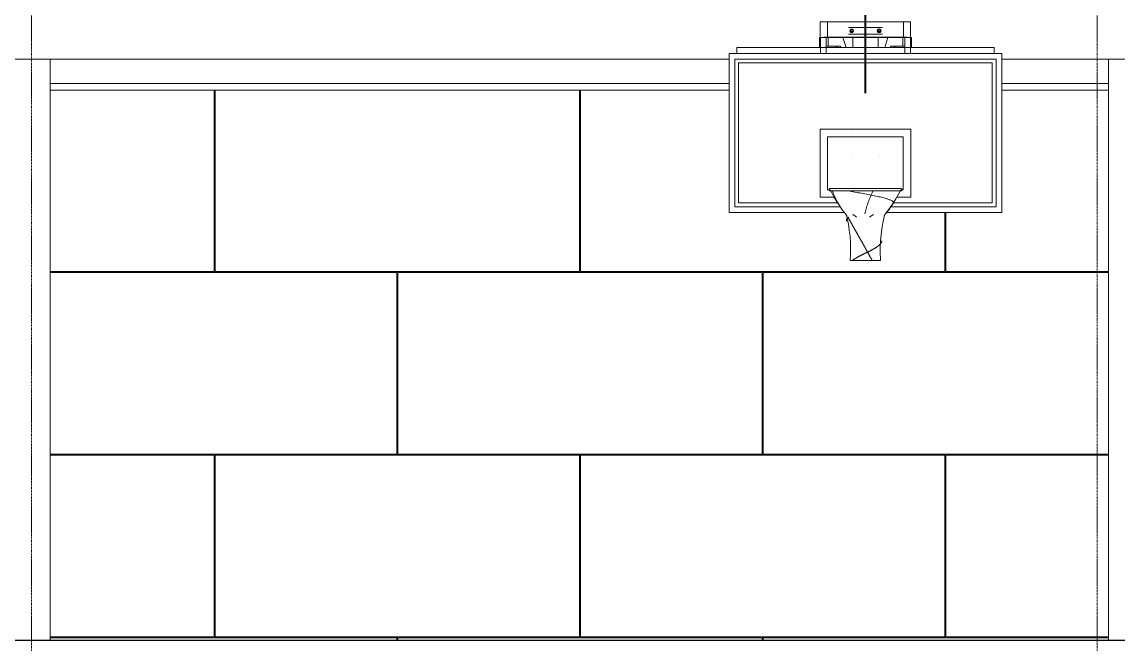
# Model space of a CAD drawing. Header units: inches. Extents: x 21408 to 98131, y -290 to 853.
# Drawn here: x 25399.4 to 25688.9, y 0 to 164.3 of the extents above; entities that cross this region are included whole.
import ezdxf

# ---------------------------------------------------------------- set-up
doc = ezdxf.new("R2010")
doc.units = ezdxf.units.IN
doc.header["$MEASUREMENT"] = 0
doc.linetypes.add('Grid Line 1_2_', pattern=[0.875, 0.5, -0.125, 0.125, -0.125])
for name, color, linetype, lineweight in [('A-FLOR', 192, 'Continuous', 9), ('A-WALL', 113, 'Continuous', 9), ('A-WALL-PATT', 111, 'Continuous', 25), ('M-HVAC-DUCT', 70, 'Continuous', 9), ('Q-SPCQ', 91, 'Continuous', 9), ('S-BEAM', 12, 'Continuous', 9), ('S-GRID', 1, 'Continuous', 9)]:
    doc.layers.add(name, color=color, linetype=linetype, lineweight=lineweight)
pattern_1 = [(45, (22097.104, 100.19), (-19.00703, 19.00703), []), (45, (22097.104, 128.99), (-19.00703, 19.00703), [])]

# ---------------------------------------------------------------- blocks, each defined once
blk = doc.blocks.new('FP_7-Building Section - East_West looking North')
at = {"layer": 'Q-SPCQ', "flags": 128}
for points in [[(25618.17, 101.31), (25618.25, 102.92), (25618.26, 104.52), (25618.21, 106.13), (25618.09, 107.73), (25617.91, 109.33), (25617.67, 110.91), (25617.36, 112.49), (25617.28, 112.85)], [(25627.07, 112.85), (25626.74, 111.28), (25626.49, 109.69), (25626.29, 108.1), (25626.16, 106.5), (25626.09, 104.89), (25626.09, 103.29), (25626.15, 101.68), (25626.17, 101.31)]]:
    blk.add_lwpolyline(points, dxfattribs=at)
blk = doc.blocks.new('FP_8-Building Section - East_West looking North')
at = {"layer": 'Q-SPCQ'}
for p, q in [((25617.18, 111.97), (25617.17, 111.94)), ((25617.17, 111.94), (25617.17, 111.91)), ((25617.17, 111.91), (25617.17, 111.87)), ((25617.17, 111.87), (25617.17, 111.84)), ((25617.17, 111.84), (25617.17, 111.81)), ((25617.17, 111.81), (25617.17, 111.77)), ((25617.17, 111.77), (25617.17, 111.74)), ((25617.17, 111.74), (25617.18, 111.7)), ((25617.19, 112.04), (25617.18, 112.01)), ((25617.18, 112.01), (25617.18, 111.97)), ((25617.2, 112.07), (25617.19, 112.04)), ((25617.21, 112.11), (25617.2, 112.07)), ((25617.22, 112.14), (25617.21, 112.11)), ((25617.24, 112.17), (25617.22, 112.14)), ((25617.25, 112.21), (25617.24, 112.17)), ((25617.26, 112.24), (25617.25, 112.21)), ((25617.28, 112.27), (25617.26, 112.24)), ((25617.3, 112.31), (25617.28, 112.27)), ((25617.32, 112.34), (25617.3, 112.31)), ((25617.34, 112.37), (25617.32, 112.34)), ((25617.36, 112.41), (25617.34, 112.37)), ((25617.39, 112.44), (25617.36, 112.41)), ((25617.41, 112.47), (25617.39, 112.44)), ((25617.44, 112.51), (25617.41, 112.47)), ((25617.47, 112.54), (25617.44, 112.51)), ((25617.49, 112.57), (25617.47, 112.54)), ((25617.52, 112.61), (25617.49, 112.57)), ((25617.56, 112.64), (25617.52, 112.61)), ((25617.55, 112.77), (25617.59, 112.71)), ((25617.59, 112.67), (25617.56, 112.64)), ((25617.62, 112.71), (25617.59, 112.67)), ((25617.59, 112.71), (25617.62, 112.64)), ((25617.66, 112.74), (25617.62, 112.71)), ((25617.62, 112.64), (25617.66, 112.57)), ((25617.7, 112.77), (25617.66, 112.74)), ((25617.66, 112.57), (25617.69, 112.51)), ((25617.69, 112.51), (25617.73, 112.44)), ((25617.73, 112.44), (25617.76, 112.38)), ((25617.76, 112.38), (25617.8, 112.31)), ((25617.8, 112.31), (25617.83, 112.24)), ((25617.83, 112.24), (25617.87, 112.18)), ((25617.87, 112.18), (25617.91, 112.11)), ((25617.91, 112.11), (25617.94, 112.04)), ((25617.94, 112.04), (25617.98, 111.98)), ((25617.98, 111.98), (25618.01, 111.91)), ((25618.01, 111.91), (25618.05, 111.84)), ((25618.05, 111.84), (25618.09, 111.77)), ((25618.09, 111.77), (25618.12, 111.71)), ((25618.12, 111.71), (25618.16, 111.64)), ((25618.16, 111.64), (25618.2, 111.57)), ((25618.2, 111.57), (25618.23, 111.51)), ((25618.23, 111.51), (25618.27, 111.44)), ((25618.27, 111.44), (25618.31, 111.37)), ((25618.31, 111.37), (25618.35, 111.31)), ((25618.35, 111.31), (25618.38, 111.24)), ((25618.38, 111.24), (25618.42, 111.17)), ((25618.42, 111.17), (25618.46, 111.11)), ((25618.46, 111.11), (25618.5, 111.04)), ((25618.5, 111.04), (25618.53, 110.97)), ((25618.53, 110.97), (25618.57, 110.9)), ((25618.57, 110.9), (25618.61, 110.84)), ((25618.61, 110.84), (25618.65, 110.77)), ((25618.65, 110.77), (25618.68, 110.7)), ((25618.68, 110.7), (25618.72, 110.64)), ((25618.72, 110.64), (25618.76, 110.57)), ((25618.76, 110.57), (25618.8, 110.5)), ((25618.8, 110.5), (25618.84, 110.43)), ((25618.84, 110.43), (25618.87, 110.37)), ((25618.87, 110.37), (25618.91, 110.3)), ((25618.91, 110.3), (25618.95, 110.23)), ((25618.95, 110.23), (25618.99, 110.17)), ((25618.99, 110.17), (25619.03, 110.1)), ((25619.03, 110.1), (25619.06, 110.03)), ((25619.06, 110.03), (25619.1, 109.96)), ((25619.1, 109.96), (25619.14, 109.9)), ((25619.14, 109.9), (25619.18, 109.83)), ((25619.18, 109.83), (25619.22, 109.76)), ((25619.22, 109.76), (25619.26, 109.69)), ((25619.26, 109.69), (25619.29, 109.63)), ((25619.29, 109.63), (25619.33, 109.56)), ((25619.33, 109.56), (25619.37, 109.49)), ((25619.37, 109.49), (25619.41, 109.42)), ((25619.41, 109.42), (25619.45, 109.36)), ((25619.45, 109.36), (25619.49, 109.29)), ((25619.49, 109.29), (25619.52, 109.22)), ((25619.52, 109.22), (25619.56, 109.15)), ((25619.56, 109.15), (25619.6, 109.09)), ((25619.6, 109.09), (25619.64, 109.02)), ((25619.64, 109.02), (25619.68, 108.95)), ((25619.68, 108.95), (25619.72, 108.88)), ((25619.72, 108.88), (25619.76, 108.82)), ((25619.76, 108.82), (25619.79, 108.75)), ((25619.79, 108.75), (25619.83, 108.68)), ((25619.83, 108.68), (25619.87, 108.61)), ((25619.87, 108.61), (25619.91, 108.54)), ((25619.91, 108.54), (25619.95, 108.48)), ((25619.95, 108.48), (25619.99, 108.41)), ((25619.99, 108.41), (25620.03, 108.34)), ((25620.03, 108.34), (25620.06, 108.27)), ((25620.06, 108.27), (25620.1, 108.21)), ((25620.1, 108.21), (25620.14, 108.14)), ((25620.14, 108.14), (25620.18, 108.07)), ((25620.18, 108.07), (25620.22, 108)), ((25620.22, 108), (25620.26, 107.94)), ((25620.26, 107.94), (25620.3, 107.87)), ((25620.3, 107.87), (25620.33, 107.8)), ((25620.33, 107.8), (25620.37, 107.73)), ((25620.37, 107.73), (25620.41, 107.66)), ((25620.41, 107.66), (25620.45, 107.6)), ((25620.45, 107.6), (25620.49, 107.53)), ((25620.49, 107.53), (25620.53, 107.46)), ((25620.53, 107.46), (25620.57, 107.39)), ((25620.57, 107.39), (25620.6, 107.32)), ((25620.6, 107.32), (25620.64, 107.26)), ((25620.64, 107.26), (25620.68, 107.19)), ((25620.68, 107.19), (25620.72, 107.12)), ((25620.72, 107.12), (25620.76, 107.05)), ((25620.76, 107.05), (25620.8, 106.98)), ((25620.8, 106.98), (25620.84, 106.92)), ((25620.84, 106.92), (25620.87, 106.85)), ((25620.87, 106.85), (25620.91, 106.78)), ((25620.91, 106.78), (25620.95, 106.71)), ((25620.95, 106.71), (25620.99, 106.65)), ((25620.99, 106.65), (25621.03, 106.58)), ((25621.03, 106.58), (25621.07, 106.51)), ((25621.07, 106.51), (25621.1, 106.44)), ((25621.1, 106.44), (25621.14, 106.37)), ((25621.14, 106.37), (25621.18, 106.31)), ((25621.18, 106.31), (25621.22, 106.24)), ((25621.22, 106.24), (25621.26, 106.17)), ((25621.26, 106.17), (25621.3, 106.1)), ((25621.3, 106.1), (25621.33, 106.03)), ((25621.33, 106.03), (25621.37, 105.97)), ((25621.37, 105.97), (25621.41, 105.9)), ((25621.41, 105.9), (25621.45, 105.83)), ((25621.45, 105.83), (25621.49, 105.76)), ((25621.49, 105.76), (25621.52, 105.69)), ((25621.52, 105.69), (25621.56, 105.62)), ((25621.56, 105.62), (25621.6, 105.56)), ((25621.6, 105.56), (25621.64, 105.49)), ((25621.64, 105.49), (25621.68, 105.42)), ((25621.68, 105.42), (25621.71, 105.35)), ((25621.71, 105.35), (25621.75, 105.28)), ((25621.75, 105.28), (25621.79, 105.22)), ((25621.79, 105.22), (25621.83, 105.15)), ((25621.83, 105.15), (25621.87, 105.08)), ((25621.87, 105.08), (25621.9, 105.01)), ((25621.9, 105.01), (25621.94, 104.94)), ((25621.94, 104.94), (25621.98, 104.88)), ((25621.98, 104.88), (25622.02, 104.81)), ((25622.02, 104.81), (25622.06, 104.74)), ((25622.06, 104.74), (25622.09, 104.67)), ((25622.09, 104.67), (25622.13, 104.6)), ((25622.13, 104.6), (25622.17, 104.54)), ((25622.17, 104.54), (25622.21, 104.47)), ((25622.21, 104.47), (25622.25, 104.4)), ((25622.25, 104.4), (25622.28, 104.33)), ((25622.28, 104.33), (25622.32, 104.26)), ((25622.32, 104.26), (25622.36, 104.19)), ((25624.09, 104.23), (25624.03, 104.19)), ((25624.15, 104.26), (25624.09, 104.23)), ((25624.22, 104.3), (25624.15, 104.26)), ((25624.28, 104.33), (25624.22, 104.3)), ((25624.34, 104.37), (25624.28, 104.33)), ((25624.4, 104.4), (25624.34, 104.37)), ((25624.46, 104.44), (25624.4, 104.4)), ((25624.52, 104.47), (25624.46, 104.44)), ((25624.58, 104.5), (25624.52, 104.47)), ((25624.64, 104.54), (25624.58, 104.5)), ((25624.7, 104.57), (25624.64, 104.54)), ((25624.75, 104.61), (25624.7, 104.57)), ((25624.81, 104.64), (25624.75, 104.61)), ((25624.86, 104.68), (25624.81, 104.64)), ((25624.92, 104.71), (25624.86, 104.68)), ((25624.97, 104.75), (25624.92, 104.71)), ((25625.03, 104.78), (25624.97, 104.75)), ((25625.08, 104.82), (25625.03, 104.78)), ((25625.13, 104.85), (25625.08, 104.82)), ((25625.18, 104.89), (25625.13, 104.85)), ((25625.23, 104.92), (25625.18, 104.89)), ((25625.28, 104.96), (25625.23, 104.92)), ((25625.33, 104.99), (25625.28, 104.96)), ((25625.38, 105.03), (25625.33, 104.99)), ((25625.43, 105.06), (25625.38, 105.03)), ((25625.47, 105.1), (25625.43, 105.06)), ((25625.52, 105.13), (25625.47, 105.1)), ((25625.56, 105.17), (25625.52, 105.13)), ((25625.61, 105.2), (25625.56, 105.17)), ((25625.65, 105.24), (25625.61, 105.2)), ((25625.69, 105.27), (25625.65, 105.24)), ((25625.73, 105.31), (25625.69, 105.27)), ((25625.77, 105.34), (25625.73, 105.31)), ((25625.81, 105.38), (25625.77, 105.34)), ((25625.85, 105.41), (25625.81, 105.38)), ((25625.89, 105.45), (25625.85, 105.41)), ((25625.92, 105.48), (25625.89, 105.45)), ((25625.96, 105.52), (25625.92, 105.48)), ((25625.99, 105.55), (25625.96, 105.52)), ((25626.02, 105.58), (25625.99, 105.55)), ((25626.06, 105.62), (25626.02, 105.58)), ((25626.09, 105.65), (25626.06, 105.62)), ((25626.12, 105.69), (25626.09, 105.65)), ((25626.15, 105.72), (25626.12, 105.69)), ((25626.17, 105.76), (25626.15, 105.72)), ((25626.2, 105.79), (25626.17, 105.76)), ((25626.22, 105.83), (25626.2, 105.79)), ((25626.25, 105.86), (25626.22, 105.83)), ((25626.27, 105.9), (25626.25, 105.86)), ((25626.29, 105.93), (25626.27, 105.9)), ((25626.32, 105.97), (25626.29, 105.93)), ((25626.34, 106), (25626.32, 105.97)), ((25626.36, 106.04), (25626.34, 106)), ((25626.37, 106.07), (25626.36, 106.04)), ((25626.39, 106.11), (25626.37, 106.07)), ((25626.41, 106.14), (25626.39, 106.11)), ((25626.42, 106.18), (25626.41, 106.14)), ((25626.43, 106.21), (25626.42, 106.18)), ((25626.44, 106.25), (25626.43, 106.21)), ((25626.46, 106.28), (25626.44, 106.25)), ((25626.47, 106.32), (25626.46, 106.28)), ((25626.48, 106.39), (25626.47, 106.35)), ((25626.47, 106.35), (25626.47, 106.32)), ((25626.49, 106.42), (25626.48, 106.39)), ((25626.5, 106.49), (25626.49, 106.46)), ((25626.49, 106.46), (25626.49, 106.42)), ((25618.77, 101.37), (25618.73, 101.34)), ((25618.82, 101.4), (25618.77, 101.37)), ((25618.87, 101.44), (25618.82, 101.4)), ((25618.92, 101.47), (25618.87, 101.44)), ((25618.97, 101.51), (25618.92, 101.47)), ((25619.02, 101.54), (25618.97, 101.51)), ((25619.07, 101.58), (25619.02, 101.54)), ((25619.12, 101.61), (25619.07, 101.58)), ((25619.17, 101.65), (25619.12, 101.61)), ((25619.23, 101.68), (25619.17, 101.65)), ((25619.28, 101.72), (25619.23, 101.68)), ((25619.34, 101.75), (25619.28, 101.72)), ((25619.39, 101.79), (25619.34, 101.75)), ((25619.45, 101.82), (25619.39, 101.79)), ((25619.51, 101.86), (25619.45, 101.82)), ((25619.56, 101.89), (25619.51, 101.86)), ((25619.62, 101.93), (25619.56, 101.89)), ((25619.68, 101.96), (25619.62, 101.93)), ((25619.74, 102), (25619.68, 101.96)), ((25619.8, 102.03), (25619.74, 102)), ((25619.86, 102.07), (25619.8, 102.03)), ((25619.93, 102.1), (25619.86, 102.07)), ((25619.99, 102.14), (25619.93, 102.1)), ((25620.05, 102.17), (25619.99, 102.14)), ((25620.11, 102.21), (25620.05, 102.17)), ((25620.18, 102.24), (25620.11, 102.21)), ((25620.24, 102.27), (25620.18, 102.24)), ((25620.31, 102.31), (25620.24, 102.27)), ((25620.37, 102.34), (25620.31, 102.31)), ((25620.44, 102.38), (25620.37, 102.34)), ((25620.5, 102.41), (25620.44, 102.38)), ((25620.57, 102.45), (25620.5, 102.41)), ((25620.64, 102.48), (25620.57, 102.45)), ((25620.7, 102.52), (25620.64, 102.48)), ((25620.77, 102.55), (25620.7, 102.52)), ((25620.84, 102.59), (25620.77, 102.55)), ((25620.91, 102.62), (25620.84, 102.59)), ((25620.98, 102.66), (25620.91, 102.62)), ((25621.05, 102.69), (25620.98, 102.66)), ((25621.12, 102.73), (25621.05, 102.69)), ((25621.19, 102.76), (25621.12, 102.73)), ((25621.26, 102.8), (25621.19, 102.76)), ((25621.33, 102.83), (25621.26, 102.8)), ((25621.4, 102.87), (25621.33, 102.83)), ((25621.47, 102.9), (25621.4, 102.87)), ((25621.54, 102.94), (25621.47, 102.9)), ((25621.61, 102.97), (25621.54, 102.94)), ((25621.68, 103.01), (25621.61, 102.97)), ((25621.75, 103.04), (25621.68, 103.01)), ((25621.82, 103.08), (25621.75, 103.04)), ((25621.89, 103.11), (25621.82, 103.08)), ((25621.96, 103.15), (25621.89, 103.11)), ((25622.03, 103.18), (25621.96, 103.15)), ((25622.1, 103.22), (25622.03, 103.18)), ((25622.17, 103.25), (25622.1, 103.22)), ((25622.25, 103.29), (25622.17, 103.25)), ((25622.32, 103.32), (25622.25, 103.29)), ((25622.39, 103.35), (25622.32, 103.32)), ((25622.36, 104.19), (25622.4, 104.13)), ((25622.46, 103.39), (25622.39, 103.35)), ((25622.4, 104.13), (25622.43, 104.06)), ((25622.43, 104.06), (25622.47, 103.99)), ((25622.53, 103.42), (25622.46, 103.39)), ((25622.47, 103.99), (25622.51, 103.92)), ((25622.51, 103.92), (25622.55, 103.85)), ((25622.6, 103.46), (25622.53, 103.42)), ((25622.55, 103.85), (25622.59, 103.79)), ((25622.59, 103.79), (25622.62, 103.72)), ((25622.67, 103.49), (25622.6, 103.46)), ((25622.62, 103.72), (25622.66, 103.65)), ((25622.66, 103.65), (25622.7, 103.58)), ((25622.74, 103.53), (25622.67, 103.49)), ((25622.7, 103.58), (25622.74, 103.51)), ((25622.81, 103.56), (25622.74, 103.53)), ((25622.74, 103.51), (25622.77, 103.45)), ((25622.77, 103.45), (25622.81, 103.38)), ((25622.88, 103.6), (25622.81, 103.56)), ((25622.81, 103.38), (25622.85, 103.31)), ((25622.85, 103.31), (25622.89, 103.24)), ((25622.95, 103.63), (25622.88, 103.6)), ((25622.89, 103.24), (25622.92, 103.17)), ((25622.92, 103.17), (25622.96, 103.1)), ((25623.02, 103.67), (25622.95, 103.63)), ((25622.96, 103.1), (25623, 103.04)), ((25623, 103.04), (25623.04, 102.97)), ((25623.09, 103.7), (25623.02, 103.67)), ((25623.04, 102.97), (25623.07, 102.9)), ((25623.07, 102.9), (25623.11, 102.83)), ((25623.16, 103.74), (25623.09, 103.7)), ((25623.11, 102.83), (25623.15, 102.76)), ((25623.15, 102.76), (25623.19, 102.7)), ((25623.23, 103.77), (25623.16, 103.74)), ((25623.19, 102.7), (25623.22, 102.63)), ((25623.22, 102.63), (25623.26, 102.56)), ((25623.3, 103.81), (25623.23, 103.77)), ((25623.26, 102.56), (25623.3, 102.49)), ((25623.36, 103.84), (25623.3, 103.81)), ((25623.3, 102.49), (25623.34, 102.42)), ((25623.34, 102.42), (25623.37, 102.36)), ((25623.43, 103.88), (25623.36, 103.84)), ((25623.37, 102.36), (25623.41, 102.29)), ((25623.41, 102.29), (25623.45, 102.22)), ((25623.5, 103.91), (25623.43, 103.88)), ((25623.45, 102.22), (25623.49, 102.15)), ((25623.49, 102.15), (25623.52, 102.08)), ((25623.57, 103.95), (25623.5, 103.91)), ((25623.52, 102.08), (25623.56, 102.02)), ((25623.56, 102.02), (25623.6, 101.95)), ((25623.63, 103.98), (25623.57, 103.95)), ((25623.6, 101.95), (25623.64, 101.88)), ((25623.7, 104.02), (25623.63, 103.98)), ((25623.64, 101.88), (25623.67, 101.81)), ((25623.67, 101.81), (25623.71, 101.74)), ((25623.77, 104.05), (25623.7, 104.02)), ((25623.71, 101.74), (25623.75, 101.68)), ((25623.75, 101.68), (25623.78, 101.61)), ((25623.83, 104.09), (25623.77, 104.05)), ((25623.78, 101.61), (25623.82, 101.54)), ((25623.82, 101.54), (25623.86, 101.47)), ((25623.9, 104.12), (25623.83, 104.09)), ((25623.86, 101.47), (25623.9, 101.4)), ((25623.96, 104.16), (25623.9, 104.12)), ((25623.9, 101.4), (25623.93, 101.34)), ((25624.03, 104.19), (25623.96, 104.16))]:
    blk.add_line(p, q, dxfattribs=at)
blk = doc.blocks.new('FP_9-Building Section - East_West looking North')
at = {"layer": 'Q-SPCQ', "flags": 128}
for points in [[(25616.89, 113.66), (25616.06, 114.73), (25615.28, 115.84), (25614.54, 116.97), (25613.84, 118.14), (25613.2, 119.33), (25612.86, 120)], [(25631.49, 120), (25630.87, 118.8), (25630.2, 117.62), (25629.49, 116.46), (25628.73, 115.34), (25627.92, 114.25), (25627.46, 113.66)]]:
    blk.add_lwpolyline(points, dxfattribs=at)
blk = doc.blocks.new('FP_10-Building Section - East_West looking North')
at = {"layer": 'Q-SPCQ'}
for p, q in [((25613.44, 119.7), (25613.48, 119.59)), ((25613.48, 119.59), (25613.62, 119.21)), ((25613.62, 119.21), (25613.77, 118.84)), ((25613.77, 118.84), (25613.92, 118.47)), ((25618.05, 119.63), (25617.7, 119.7)), ((25618.48, 119.55), (25618.05, 119.63)), ((25618.92, 119.47), (25618.48, 119.55)), ((25619.36, 119.38), (25618.92, 119.47)), ((25619.8, 119.3), (25619.36, 119.38)), ((25620.25, 119.22), (25619.8, 119.3)), ((25620.7, 119.14), (25620.25, 119.22)), ((25621.14, 119.06), (25620.7, 119.14)), ((25621.59, 118.97), (25621.14, 119.06)), ((25622.03, 118.89), (25621.59, 118.97)), ((25622.46, 118.81), (25622.03, 118.89)), ((25622.9, 118.73), (25622.46, 118.81)), ((25623.32, 118.65), (25622.9, 118.73)), ((25623.78, 118.84), (25623.63, 118.47)), ((25623.94, 119.21), (25623.78, 118.84)), ((25624.1, 119.59), (25623.94, 119.21)), ((25624.16, 119.72), (25624.1, 119.59)), ((25613.92, 118.47), (25614.09, 118.11)), ((25614.09, 118.11), (25614.26, 117.75)), ((25614.26, 117.75), (25614.43, 117.38)), ((25614.43, 117.38), (25614.62, 117.03)), ((25614.62, 117.03), (25614.81, 116.67)), ((25614.81, 116.67), (25615.01, 116.32)), ((25615.01, 116.32), (25615.22, 115.97)), ((25615.22, 115.97), (25615.43, 115.62)), ((25622.69, 115.97), (25622.57, 115.62)), ((25622.8, 116.32), (25622.69, 115.97)), ((25622.93, 116.67), (25622.8, 116.32)), ((25623.06, 117.03), (25622.93, 116.67)), ((25623.19, 117.38), (25623.06, 117.03)), ((25623.33, 117.75), (25623.19, 117.38)), ((25623.74, 118.57), (25623.32, 118.65)), ((25623.48, 118.11), (25623.33, 117.75)), ((25623.63, 118.47), (25623.48, 118.11)), ((25624.15, 118.49), (25623.74, 118.57)), ((25624.55, 118.41), (25624.15, 118.49)), ((25624.94, 118.33), (25624.55, 118.41)), ((25625.33, 118.24), (25624.94, 118.33)), ((25625.69, 118.16), (25625.33, 118.24)), ((25626.05, 118.08), (25625.69, 118.16)), ((25626.39, 118), (25626.05, 118.08)), ((25626.72, 117.92), (25626.39, 118)), ((25627.03, 117.84), (25626.72, 117.92)), ((25627.33, 117.76), (25627.03, 117.84)), ((25627.61, 117.68), (25627.33, 117.76)), ((25627.87, 117.6), (25627.61, 117.68)), ((25628.11, 117.53), (25627.87, 117.6)), ((25628.34, 117.45), (25628.11, 117.53)), ((25628.55, 117.37), (25628.34, 117.45)), ((25628.74, 117.29), (25628.55, 117.37)), ((25628.91, 117.21), (25628.74, 117.29)), ((25629.06, 117.13), (25628.91, 117.21)), ((25629.21, 115.9), (25628.97, 115.56)), ((25629.2, 117.05), (25629.06, 117.13)), ((25629.31, 116.97), (25629.2, 117.05)), ((25629.44, 116.24), (25629.21, 115.9)), ((25629.4, 116.89), (25629.31, 116.97)), ((25629.48, 116.82), (25629.4, 116.89)), ((25629.66, 116.58), (25629.44, 116.24)), ((25629.53, 116.74), (25629.48, 116.82)), ((25629.57, 116.66), (25629.53, 116.74)), ((25629.56, 116.43), (25629.58, 116.5)), ((25629.58, 116.58), (25629.57, 116.66)), ((25629.58, 116.5), (25629.58, 116.58)), ((25629.88, 116.92), (25629.66, 116.58)), ((25615.43, 115.62), (25615.65, 115.28)), ((25615.65, 115.28), (25615.88, 114.94)), ((25615.88, 114.94), (25616.11, 114.6)), ((25616.11, 114.6), (25616.35, 114.27)), ((25616.35, 114.27), (25616.6, 113.94)), ((25616.6, 113.94), (25616.85, 113.61)), ((25622.11, 113.94), (25622.04, 113.61)), ((25622.19, 114.27), (25622.11, 113.94)), ((25622.28, 114.6), (25622.19, 114.27)), ((25622.37, 114.94), (25622.28, 114.6)), ((25622.47, 115.28), (25622.37, 114.94)), ((25622.57, 115.62), (25622.47, 115.28)), ((25627.73, 113.93), (25627.47, 113.61)), ((25627.99, 114.25), (25627.73, 113.93)), ((25628.24, 114.57), (25627.99, 114.25)), ((25628.49, 114.9), (25628.24, 114.57)), ((25628.73, 115.23), (25628.49, 114.9)), ((25628.97, 115.56), (25628.73, 115.23))]:
    blk.add_line(p, q, dxfattribs=at)
blk = doc.blocks.new('FP_11-Building Section - East_West looking North')
at = {"layer": 'Q-SPCQ', "flags": 128}
for points in [[(25617.28, 112.85), (25617.26, 112.93), (25617.24, 113), (25617.21, 113.08), (25617.19, 113.15), (25617.16, 113.23), (25617.12, 113.3), (25617.08, 113.37), (25617.04, 113.44), (25617, 113.51), (25616.96, 113.57), (25616.91, 113.64), (25616.89, 113.66)], [(25627.46, 113.66), (25627.41, 113.6), (25627.36, 113.53), (25627.32, 113.47), (25627.28, 113.4), (25627.24, 113.33), (25627.21, 113.26), (25627.17, 113.18), (25627.14, 113.11), (25627.12, 113.03), (25627.09, 112.96), (25627.07, 112.88), (25627.07, 112.85)]]:
    blk.add_lwpolyline(points, dxfattribs=at)
blk = doc.blocks.new('FP_12-Building Section - East_West looking North')
at = {"layer": 'Q-SPCQ'}
for p, q in [((25618.84, 113.45), (25618.86, 113.44)), ((25618.86, 113.44), (25618.88, 113.43)), ((25618.88, 113.43), (25618.9, 113.41)), ((25618.9, 113.41), (25618.92, 113.4)), ((25618.92, 113.4), (25618.95, 113.39)), ((25618.95, 113.39), (25618.97, 113.38)), ((25618.97, 113.38), (25618.99, 113.37)), ((25618.99, 113.37), (25619.01, 113.35)), ((25619.01, 113.35), (25619.03, 113.34)), ((25619.03, 113.34), (25619.05, 113.33)), ((25619.05, 113.33), (25619.07, 113.32)), ((25619.07, 113.32), (25619.09, 113.3)), ((25619.09, 113.3), (25619.11, 113.29)), ((25619.11, 113.29), (25619.13, 113.28)), ((25619.13, 113.28), (25619.15, 113.26)), ((25619.15, 113.26), (25619.17, 113.25)), ((25619.17, 113.25), (25619.19, 113.24)), ((25619.19, 113.24), (25619.21, 113.22)), ((25619.21, 113.22), (25619.23, 113.21)), ((25619.23, 113.21), (25619.25, 113.2)), ((25619.25, 113.2), (25619.27, 113.19)), ((25619.27, 113.19), (25619.29, 113.17)), ((25619.29, 113.17), (25619.31, 113.16)), ((25619.31, 113.16), (25619.33, 113.14)), ((25619.33, 113.14), (25619.35, 113.13)), ((25619.35, 113.13), (25619.36, 113.12)), ((25619.36, 113.12), (25619.38, 113.1)), ((25619.38, 113.1), (25619.4, 113.09)), ((25619.4, 113.09), (25619.42, 113.08)), ((25619.42, 113.08), (25619.44, 113.06)), ((25619.44, 113.06), (25619.46, 113.05)), ((25619.46, 113.05), (25619.48, 113.03)), ((25619.48, 113.03), (25619.5, 113.02)), ((25619.5, 113.02), (25619.52, 113.01)), ((25619.52, 113.01), (25619.53, 112.99)), ((25619.53, 112.99), (25619.55, 112.98)), ((25619.55, 112.98), (25619.57, 112.96)), ((25619.57, 112.96), (25619.59, 112.95)), ((25619.59, 112.95), (25619.61, 112.93)), ((25619.61, 112.93), (25619.63, 112.92)), ((25619.63, 112.92), (25619.64, 112.91)), ((25619.64, 112.91), (25619.66, 112.89)), ((25623.46, 112.91), (25623.44, 112.9)), ((25623.48, 112.93), (25623.46, 112.91)), ((25623.5, 112.94), (25623.48, 112.93)), ((25623.52, 112.96), (25623.5, 112.94)), ((25623.54, 112.97), (25623.52, 112.96)), ((25623.56, 112.98), (25623.54, 112.97)), ((25623.58, 113), (25623.56, 112.98)), ((25623.6, 113.01), (25623.58, 113)), ((25623.62, 113.02), (25623.6, 113.01)), ((25623.64, 113.04), (25623.62, 113.02)), ((25623.65, 113.05), (25623.64, 113.04)), ((25623.67, 113.06), (25623.65, 113.05)), ((25623.7, 113.08), (25623.67, 113.06)), ((25623.72, 113.09), (25623.7, 113.08)), ((25623.74, 113.1), (25623.72, 113.09)), ((25623.76, 113.12), (25623.74, 113.1)), ((25623.78, 113.13), (25623.76, 113.12)), ((25623.8, 113.14), (25623.78, 113.13)), ((25623.82, 113.16), (25623.8, 113.14)), ((25623.84, 113.17), (25623.82, 113.16)), ((25623.86, 113.18), (25623.84, 113.17)), ((25623.88, 113.2), (25623.86, 113.18)), ((25623.9, 113.21), (25623.88, 113.2)), ((25623.92, 113.22), (25623.9, 113.21)), ((25623.94, 113.23), (25623.92, 113.22)), ((25623.96, 113.25), (25623.94, 113.23)), ((25623.98, 113.26), (25623.96, 113.25)), ((25624, 113.27), (25623.98, 113.26)), ((25624.02, 113.28), (25624, 113.27)), ((25624.04, 113.3), (25624.02, 113.28)), ((25624.07, 113.31), (25624.04, 113.3)), ((25624.09, 113.32), (25624.07, 113.31)), ((25624.11, 113.33), (25624.09, 113.32)), ((25624.13, 113.34), (25624.11, 113.33)), ((25624.15, 113.36), (25624.13, 113.34)), ((25624.17, 113.37), (25624.15, 113.36)), ((25624.19, 113.38), (25624.17, 113.37)), ((25624.22, 113.39), (25624.19, 113.38)), ((25624.24, 113.4), (25624.22, 113.39)), ((25624.26, 113.42), (25624.24, 113.4)), ((25624.28, 113.43), (25624.26, 113.42)), ((25624.3, 113.44), (25624.28, 113.43)), ((25624.32, 113.45), (25624.3, 113.44)), ((25619.66, 112.89), (25619.68, 112.88)), ((25619.68, 112.88), (25619.7, 112.86)), ((25619.7, 112.86), (25619.72, 112.85)), ((25619.72, 112.85), (25619.74, 112.83)), ((25619.74, 112.83), (25619.75, 112.82)), ((25619.75, 112.82), (25619.77, 112.8)), ((25619.77, 112.8), (25619.79, 112.79)), ((25619.79, 112.79), (25619.81, 112.77)), ((25623.28, 112.79), (25623.27, 112.77)), ((25623.3, 112.8), (25623.28, 112.79)), ((25623.32, 112.82), (25623.3, 112.8)), ((25623.34, 112.83), (25623.32, 112.82)), ((25623.36, 112.85), (25623.34, 112.83)), ((25623.38, 112.86), (25623.36, 112.85)), ((25623.4, 112.87), (25623.38, 112.86)), ((25623.42, 112.89), (25623.4, 112.87)), ((25623.44, 112.9), (25623.42, 112.89))]:
    blk.add_line(p, q, dxfattribs=at)
blk = doc.blocks.new('Basketball_Backstop-Performance_Sports_Systems-3103-Ceiling_Hung - 27_-0_ to 27_-11 7_8_-706978-Building Section - East_West looking North')
at = {"layer": 'Q-SPCQ'}
for p, q in [((25622.04, 208.89), (25622.04, 145.46)), ((25622.29, 145.46), (25622.29, 208.89)), ((25610.24, 164.31), (25610.24, 160.19)), ((25610.24, 164.31), (25612.11, 164.31)), ((25612.11, 160.31), (25612.11, 164.31)), ((25622.12, 164.31), (25612.11, 164.31)), ((25622.12, 162.87), (25617.67, 162.87)), ((25618.3, 162.44), (25618.04, 162)), ((25618.8, 162.44), (25618.3, 162.44)), ((25619.05, 162), (25618.8, 162.44)), ((25632.24, 164.31), (25622.22, 164.31)), ((25626.67, 162.87), (25622.22, 162.87)), ((25625.55, 162.44), (25625.29, 162)), ((25626.05, 162.44), (25625.55, 162.44)), ((25626.3, 162), (25626.05, 162.44)), ((25632.24, 164.31), (25632.24, 160.31)), ((25632.24, 164.31), (25634.11, 164.31)), ((25634.11, 160.19), (25634.11, 164.31)), ((25610.05, 160.19), (25610.05, 157.56)), ((25610.05, 160.19), (25610.3, 160.19)), ((25610.3, 160.19), (25610.3, 156)), ((25610.3, 160.19), (25610.42, 160.19)), ((25610.42, 160.19), (25611.67, 160.19)), ((25611.17, 160.19), (25611.17, 160.31)), ((25622.12, 160.31), (25611.17, 160.31)), ((25611.67, 160.19), (25611.8, 160.19)), ((25611.78, 160.19), (25612.05, 160.19)), ((25611.8, 156), (25611.8, 160.19)), ((25612.05, 160.19), (25612.29, 160.19)), ((25622.12, 160.19), (25612.29, 160.19)), ((25612.3, 157.94), (25612.3, 160.19)), ((25616.24, 160.19), (25617.08, 157.56)), ((25617.67, 161.12), (25622.12, 161.12)), ((25618.04, 162), (25618.3, 161.56)), ((25618.3, 161.56), (25618.8, 161.56)), ((25618.8, 161.56), (25619.05, 162)), ((25618.86, 160.19), (25618.86, 157.56)), ((25622.22, 161.12), (25626.67, 161.12)), ((25633.17, 160.31), (25622.22, 160.31)), ((25632.06, 160.19), (25622.22, 160.19)), ((25625.29, 162), (25625.55, 161.56)), ((25625.49, 157.56), (25625.49, 160.19)), ((25625.55, 161.56), (25626.05, 161.56)), ((25626.05, 161.56), (25626.3, 162)), ((25628.11, 160.19), (25627.27, 157.56)), ((25632.05, 160.19), (25632.05, 157.94)), ((25632.06, 160.19), (25632.3, 160.19)), ((25632.3, 160.19), (25632.57, 160.19)), ((25632.55, 160.19), (25632.55, 156)), ((25632.55, 160.19), (25632.67, 160.19)), ((25632.67, 160.19), (25633.92, 160.19)), ((25633.17, 160.31), (25633.17, 160.19)), ((25633.92, 160.19), (25634.05, 160.19)), ((25634.05, 160.19), (25634.3, 160.19)), ((25634.05, 156), (25634.05, 160.19)), ((25634.3, 157.56), (25634.3, 160.19)), ((25588.17, 156), (25588.17, 157.56)), ((25588.17, 157.56), (25622.09, 157.56)), ((25615.55, 157.94), (25611.8, 157.94)), ((25611.8, 157.94), (25611.8, 157.56)), ((25615.55, 157.56), (25615.55, 157.94)), ((25622.25, 157.56), (25656.17, 157.56)), ((25628.8, 157.94), (25628.8, 157.56)), ((25632.55, 157.94), (25628.8, 157.94)), ((25632.55, 157.56), (25632.55, 157.94)), ((25656.17, 157.56), (25656.17, 156)), ((25622.09, 156), (25586.17, 156)), ((25586.17, 156), (25586.17, 114)), ((25587.67, 115.5), (25587.67, 154.5)), ((25587.67, 154.5), (25622.09, 154.5)), ((25622.09, 154.5), (25587.67, 154.5)), ((25587.67, 154.5), (25587.67, 115.5)), ((25622.09, 153.5), (25588.67, 153.5)), ((25588.67, 153.5), (25588.67, 116.5)), ((25588.67, 116.5), (25588.67, 153.5)), ((25588.67, 153.5), (25622.09, 153.5)), ((25658.17, 156), (25622.25, 156)), ((25622.25, 154.5), (25656.67, 154.5)), ((25656.67, 154.5), (25622.25, 154.5)), ((25655.67, 153.5), (25622.25, 153.5)), ((25622.25, 153.5), (25655.67, 153.5)), ((25655.67, 116.5), (25655.67, 153.5)), ((25655.67, 153.5), (25655.67, 116.5)), ((25656.67, 154.5), (25656.67, 115.5)), ((25656.67, 115.5), (25656.67, 154.5)), ((25658.17, 114), (25658.17, 156)), ((25610.17, 118), (25610.17, 136)), ((25610.17, 136), (25634.17, 136)), ((25634.17, 136), (25610.17, 136)), ((25610.17, 136), (25610.17, 118)), ((25632.17, 134), (25612.17, 134)), ((25612.17, 134), (25612.17, 120)), ((25612.17, 120), (25612.17, 134)), ((25612.17, 134), (25632.17, 134)), ((25618.56, 135.44), (25618.55, 135.44)), ((25625.79, 135.94), (25625.8, 135.94)), ((25632.17, 120), (25632.17, 134)), ((25632.17, 134), (25632.17, 120)), ((25634.17, 136), (25634.17, 118)), ((25634.17, 118), (25634.17, 136)), ((25618.56, 129.25), (25618.55, 129.25)), ((25625.79, 128.75), (25625.8, 128.75)), ((25612.17, 120), (25612.79, 120)), ((25612.79, 120), (25612.17, 120)), ((25617.67, 120.31), (25619.05, 120.31)), ((25618.92, 120.31), (25618.67, 120.31)), ((25618.67, 120.3), (25618.67, 120.31)), ((25619.05, 120.31), (25625.3, 120.31)), ((25625.3, 120.31), (25626.67, 120.31)), ((25625.67, 120.31), (25625.42, 120.31)), ((25625.67, 120.31), (25625.67, 120.3)), ((25631.56, 120), (25632.17, 120)), ((25632.17, 120), (25631.56, 120)), ((25588.67, 116.5), (25614.86, 116.5)), ((25614.86, 116.5), (25588.67, 116.5)), ((25613.98, 118), (25610.17, 118)), ((25610.17, 118), (25613.98, 118)), ((25629.49, 116.5), (25655.67, 116.5)), ((25655.67, 116.5), (25629.49, 116.5)), ((25634.17, 118), (25630.37, 118)), ((25630.37, 118), (25634.17, 118)), ((25586.17, 114), (25616.65, 114)), ((25615.57, 115.5), (25587.67, 115.5)), ((25587.67, 115.5), (25615.57, 115.5)), ((25627.69, 114), (25658.17, 114)), ((25656.67, 115.5), (25628.78, 115.5)), ((25628.78, 115.5), (25656.67, 115.5)), ((25618.17, 101.31), (25626.13, 101.31))]:
    blk.add_line(p, q, dxfattribs=at)
at = {"layer": 'Q-SPCQ', "flags": 128}
for points in [[(25618.5, 162.24), (25618.51, 162.25), (25618.52, 162.25), (25618.53, 162.25), (25618.54, 162.25), (25618.55, 162.25), (25618.55, 162.25)], [(25618.55, 162.25), (25618.55, 162.25), (25618.56, 162.25), (25618.57, 162.25)], [(25625.78, 162.25), (25625.79, 162.25), (25625.8, 162.25), (25625.8, 162.25)], [(25625.8, 162.25), (25625.81, 162.25), (25625.82, 162.25), (25625.83, 162.25), (25625.84, 162.25), (25625.85, 162.25), (25625.86, 162.24)], [(25618.54, 161.75), (25618.53, 161.75), (25618.52, 161.75), (25618.51, 161.75)], [(25618.57, 161.75), (25618.56, 161.75), (25618.55, 161.75), (25618.55, 161.75)], [(25625.8, 161.75), (25625.8, 161.75), (25625.79, 161.75), (25625.77, 161.75)], [(25625.86, 161.76), (25625.85, 161.76), (25625.84, 161.75), (25625.83, 161.75), (25625.82, 161.75), (25625.81, 161.75), (25625.8, 161.75), (25625.8, 161.75)], [(25612.55, 120), (25612.55, 120.01), (25612.55, 120.02), (25612.55, 120.04), (25612.55, 120.05), (25612.56, 120.06), (25612.56, 120.07), (25612.56, 120.09), (25612.56, 120.1), (25612.57, 120.11), (25612.57, 120.12), (25612.58, 120.13), (25612.58, 120.14), (25612.59, 120.16), (25612.6, 120.17), (25612.6, 120.18), (25612.61, 120.19), (25612.62, 120.2), (25612.63, 120.21), (25612.63, 120.22), (25612.64, 120.22), (25612.65, 120.23), (25612.66, 120.24), (25612.67, 120.25), (25612.68, 120.26), (25612.69, 120.26), (25612.7, 120.27), (25612.71, 120.28), (25612.73, 120.28), (25612.74, 120.29), (25612.75, 120.29), (25612.76, 120.3), (25612.77, 120.3), (25612.78, 120.3), (25612.8, 120.31), (25612.81, 120.31), (25612.82, 120.31), (25612.83, 120.31), (25612.85, 120.31), (25612.86, 120.31), (25612.86, 120.31)], [(25612.86, 119.69), (25612.85, 119.69), (25612.84, 119.69), (25612.82, 119.69), (25612.81, 119.69), (25612.8, 119.69), (25612.79, 119.7), (25612.78, 119.7), (25612.76, 119.7), (25612.75, 119.71), (25612.74, 119.71), (25612.73, 119.72), (25612.72, 119.72), (25612.71, 119.73), (25612.7, 119.74), (25612.68, 119.74), (25612.67, 119.75), (25612.66, 119.76), (25612.66, 119.77), (25612.65, 119.77), (25612.64, 119.78), (25612.63, 119.79), (25612.62, 119.8), (25612.61, 119.81), (25612.61, 119.82), (25612.6, 119.83), (25612.59, 119.84), (25612.59, 119.85), (25612.58, 119.86), (25612.57, 119.88), (25612.57, 119.89), (25612.57, 119.9), (25612.56, 119.91), (25612.56, 119.92), (25612.56, 119.93), (25612.55, 119.95), (25612.55, 119.96), (25612.55, 119.97), (25612.55, 119.98), (25612.55, 120), (25612.55, 120)], [(25631.49, 120.31), (25631.48, 120.31), (25631.46, 120.31), (25631.42, 120.31), (25631.37, 120.31), (25631.3, 120.31), (25631.22, 120.31), (25631.12, 120.31), (25631.01, 120.31), (25630.89, 120.31), (25630.75, 120.31), (25630.6, 120.31), (25630.43, 120.31), (25630.26, 120.31), (25630.06, 120.31), (25629.86, 120.31), (25629.64, 120.31), (25629.42, 120.31), (25629.18, 120.31), (25628.92, 120.31), (25628.66, 120.31), (25628.39, 120.31), (25628.11, 120.31), (25627.82, 120.31), (25627.51, 120.31), (25627.21, 120.31), (25626.89, 120.31), (25626.56, 120.31), (25626.23, 120.31), (25625.89, 120.31), (25625.55, 120.31), (25625.2, 120.31), (25624.84, 120.31), (25624.49, 120.31), (25624.12, 120.31), (25623.76, 120.31), (25623.39, 120.31), (25623.02, 120.31), (25622.65, 120.31), (25622.27, 120.31), (25621.9, 120.31), (25621.53, 120.31), (25621.16, 120.31), (25620.79, 120.31), (25620.42, 120.31), (25620.06, 120.31), (25619.7, 120.31), (25619.34, 120.31), (25618.99, 120.31), (25618.64, 120.31), (25618.3, 120.31), (25617.96, 120.31), (25617.63, 120.31), (25617.31, 120.31), (25617, 120.31), (25616.69, 120.31), (25616.4, 120.31), (25616.11, 120.31), (25615.83, 120.31), (25615.56, 120.31), (25615.31, 120.31), (25615.06, 120.31), (25614.83, 120.31), (25614.6, 120.31), (25614.39, 120.31), (25614.19, 120.31), (25614.01, 120.31), (25613.84, 120.31), (25613.68, 120.31), (25613.53, 120.31), (25613.4, 120.31), (25613.28, 120.31), (25613.18, 120.31), (25613.09, 120.31), (25613.01, 120.31), (25612.95, 120.31), (25612.91, 120.31), (25612.88, 120.31), (25612.86, 120.31), (25612.86, 120.31)], [(25612.86, 120.31), (25612.87, 120.31), (25612.89, 120.31), (25612.93, 120.31), (25612.98, 120.31), (25613.05, 120.31), (25613.13, 120.31), (25613.22, 120.31), (25613.33, 120.31), (25613.46, 120.31), (25613.6, 120.31), (25613.75, 120.31), (25613.91, 120.31), (25614.09, 120.31), (25614.28, 120.31), (25614.49, 120.31), (25614.7, 120.31), (25614.93, 120.31), (25615.17, 120.31), (25615.42, 120.31), (25615.69, 120.31), (25615.96, 120.31), (25616.24, 120.31), (25616.53, 120.31), (25616.83, 120.31), (25617.14, 120.31), (25617.46, 120.31), (25617.78, 120.31), (25618.12, 120.31), (25618.46, 120.31), (25618.8, 120.31), (25619.15, 120.31), (25619.5, 120.31), (25619.86, 120.31), (25620.23, 120.31), (25620.59, 120.31), (25620.96, 120.31), (25621.33, 120.31), (25621.7, 120.31), (25622.07, 120.31), (25622.45, 120.31), (25622.82, 120.31), (25623.19, 120.31), (25623.56, 120.31), (25623.93, 120.31), (25624.29, 120.31), (25624.65, 120.31), (25625.01, 120.31), (25625.36, 120.31), (25625.71, 120.31), (25626.05, 120.31), (25626.38, 120.31), (25626.71, 120.31), (25627.03, 120.31)], [(25612.86, 119.69), (25612.87, 119.69), (25612.89, 119.69), (25612.93, 119.69), (25612.98, 119.69), (25613.05, 119.69), (25613.13, 119.69), (25613.22, 119.69), (25613.33, 119.69), (25613.46, 119.69), (25613.6, 119.69), (25613.75, 119.69), (25613.91, 119.69), (25614.09, 119.69), (25614.28, 119.69), (25614.49, 119.69), (25614.7, 119.69), (25614.93, 119.69), (25615.17, 119.69), (25615.42, 119.69), (25615.69, 119.69), (25615.96, 119.69), (25616.24, 119.69), (25616.53, 119.69), (25616.83, 119.69), (25617.14, 119.69), (25617.46, 119.69), (25617.78, 119.69), (25618.12, 119.69), (25618.46, 119.69), (25618.8, 119.69), (25619.15, 119.69), (25619.5, 119.69), (25619.86, 119.69), (25620.23, 119.69), (25620.59, 119.69), (25620.96, 119.69), (25621.33, 119.69), (25621.7, 119.69), (25622.07, 119.69), (25622.45, 119.69), (25622.82, 119.69), (25623.19, 119.69), (25623.56, 119.69), (25623.93, 119.69), (25624.29, 119.69), (25624.65, 119.69), (25625.01, 119.69), (25625.36, 119.69), (25625.71, 119.69), (25626.05, 119.69), (25626.38, 119.69), (25626.71, 119.69), (25627.04, 119.69), (25627.35, 119.69), (25627.65, 119.69), (25627.95, 119.69), (25628.24, 119.69), (25628.52, 119.69), (25628.78, 119.69), (25629.04, 119.69), (25629.29, 119.69), (25629.52, 119.69), (25629.74, 119.69), (25629.96, 119.69), (25630.15, 119.69), (25630.34, 119.69), (25630.51, 119.69), (25630.67, 119.69), (25630.82, 119.69), (25630.95, 119.69), (25631.07, 119.69), (25631.17, 119.69), (25631.26, 119.69), (25631.33, 119.69), (25631.39, 119.69), (25631.44, 119.69), (25631.47, 119.69), (25631.48, 119.69), (25631.49, 119.69)], [(25613.09, 119.69), (25613.01, 119.69), (25612.95, 119.69), (25612.91, 119.69), (25612.88, 119.69), (25612.86, 119.69), (25612.86, 119.69)], [(25627.04, 120.31), (25627.35, 120.31), (25627.65, 120.31), (25627.95, 120.31), (25628.24, 120.31), (25628.52, 120.31), (25628.78, 120.31), (25629.04, 120.31), (25629.29, 120.31), (25629.52, 120.31), (25629.74, 120.31), (25629.96, 120.31), (25630.15, 120.31), (25630.34, 120.31), (25630.51, 120.31), (25630.67, 120.31), (25630.82, 120.31), (25630.95, 120.31), (25631.07, 120.31), (25631.17, 120.31), (25631.26, 120.31), (25631.33, 120.31), (25631.39, 120.31), (25631.44, 120.31), (25631.47, 120.31), (25631.48, 120.31), (25631.49, 120.31)], [(25631.49, 119.69), (25631.48, 119.69), (25631.46, 119.69), (25631.42, 119.69), (25631.37, 119.69), (25631.3, 119.69), (25631.22, 119.69)], [(25631.49, 120.31), (25631.5, 120.31), (25631.51, 120.31), (25631.52, 120.31), (25631.54, 120.31), (25631.55, 120.31), (25631.56, 120.3), (25631.57, 120.3), (25631.58, 120.3), (25631.6, 120.29), (25631.61, 120.29), (25631.62, 120.28), (25631.63, 120.28), (25631.64, 120.27), (25631.65, 120.26), (25631.66, 120.26), (25631.67, 120.25), (25631.68, 120.24), (25631.69, 120.23), (25631.7, 120.23), (25631.71, 120.22), (25631.72, 120.21), (25631.73, 120.2), (25631.74, 120.19), (25631.74, 120.18), (25631.75, 120.17), (25631.76, 120.16), (25631.76, 120.15), (25631.77, 120.14), (25631.77, 120.12), (25631.78, 120.11), (25631.78, 120.1), (25631.79, 120.09), (25631.79, 120.08), (25631.79, 120.07), (25631.79, 120.05), (25631.8, 120.04), (25631.8, 120.03), (25631.8, 120.02), (25631.8, 120), (25631.8, 120)], [(25631.8, 120), (25631.8, 119.99), (25631.8, 119.98), (25631.8, 119.96), (25631.79, 119.95), (25631.79, 119.94), (25631.79, 119.93), (25631.79, 119.91), (25631.78, 119.9), (25631.78, 119.89), (25631.77, 119.88), (25631.77, 119.87), (25631.76, 119.86), (25631.76, 119.84), (25631.75, 119.83), (25631.74, 119.82), (25631.74, 119.81), (25631.73, 119.8), (25631.72, 119.79), (25631.71, 119.78), (25631.7, 119.78), (25631.7, 119.77), (25631.69, 119.76), (25631.68, 119.75), (25631.67, 119.74), (25631.66, 119.74), (25631.64, 119.73), (25631.63, 119.72), (25631.62, 119.72), (25631.61, 119.71), (25631.6, 119.71), (25631.59, 119.7), (25631.58, 119.7), (25631.56, 119.7), (25631.55, 119.69), (25631.54, 119.69), (25631.53, 119.69), (25631.51, 119.69), (25631.5, 119.69), (25631.49, 119.69), (25631.49, 119.69)]]:
    blk.add_lwpolyline(points, dxfattribs=at)
at = {"layer": 'Q-SPCQ'}
for centre, radius, start, end in [((25618.55, 162), 0.25, 0, 180), ((25618.55, 162), 0.25, 120, 165), ((25618.55, 162), 0.25, 90, 105), ((25618.55, 162), 0.25, 0, 90), ((25625.8, 162), 0.25, 0, 180), ((25625.8, 162), 0.25, 150, 210), ((25625.8, 162), 0.25, 90, 135), ((25625.8, 162), 0.25, 60, 90), ((25625.8, 162), 0.25, 315, 30), ((25618.55, 162), 0.25, 180, 0), ((25625.8, 162), 0.25, 180, 0), ((25625.8, 162), 0.25, 240, 270), ((25625.8, 162), 0.25, 270, 300), ((25614.52, 157.47), 0.219, 30, 150), ((25629.83, 157.47), 0.219, 30, 150)]:
    blk.add_arc(centre, radius, start, end, dxfattribs=at)
for name in ['FP_9-Building Section - East_West looking North', 'FP_10-Building Section - East_West looking North', 'FP_11-Building Section - East_West looking North', 'FP_12-Building Section - East_West looking North', 'FP_8-Building Section - East_West looking North', 'FP_7-Building Section - East_West looking North']:
    blk.add_blockref(name, (0, 0), dxfattribs=at)
blk = doc.blocks.new('columns and girder2 - one-1334686-Building Section - East_West looking North')
at = {"layer": 'S-BEAM'}
h = blk.add_hatch(dxfattribs=at)
h.set_pattern_fill('FP_1', color=256, style=0, pattern_type=2)
h.set_pattern_definition(pattern_1)
h.paths.add_polyline_path([(25686.39, 336.02), (25696.39, 336.02), (25696.39, 337.54), (25686.39, 337.54)], flags=0)
h.paths.add_polyline_path([(25686.39, 382.3), (25696.39, 382.3), (25696.39, 383.8), (25686.39, 383.8)], flags=0)
h = blk.add_hatch(dxfattribs=at)
h.set_pattern_fill('FP_1', color=256, style=0, pattern_type=2)
h.set_pattern_definition(pattern_1)
h.paths.add_polyline_path([(25690.77, 337.54), (25692.02, 337.54), (25692.02, 382.3), (25690.77, 382.3)], flags=0)
for p, q in [((25685.39, 330.48), (25685.39, 383.47)), ((25697.39, 383.47), (25697.39, 330.48)), ((25686.39, 332.92), (25686.39, 336.02)), ((25696.39, 336.02), (25696.39, 332.92)), ((25685.39, 330.48), (25697.39, 330.48)), ((25686.39, 332.92), (25696.39, 332.92)), ((25686.39, 186.5), (25686.39, 330.48)), ((25696.39, 330.48), (25696.39, 186.5)), ((25686.39, 1), (25686.39, 154.5)), ((25696.39, 154.5), (25696.39, 1))]:
    blk.add_line(p, q, dxfattribs=at)
at = {"layer": 'S-BEAM', "lineweight": 15}
for p, q in [((25686.39, 382.3), (25686.39, 383.8)), ((25686.39, 383.8), (25696.39, 383.8)), ((25686.39, 382.3), (25696.39, 382.3)), ((25690.77, 337.54), (25690.77, 382.3)), ((25690.77, 382.3), (25692.02, 382.3)), ((25692.02, 382.3), (25692.02, 337.54)), ((25696.39, 383.8), (25696.39, 382.3)), ((25686.39, 336.02), (25686.39, 337.54)), ((25686.39, 337.54), (25696.39, 337.54)), ((25686.39, 336.02), (25696.39, 336.02)), ((25690.77, 337.54), (25692.02, 337.54)), ((25696.39, 337.54), (25696.39, 336.02))]:
    blk.add_line(p, q, dxfattribs=at)
blk = doc.blocks.new('columns and girder2 - one-V22-Building Section - East_West looking North')
at = {"layer": 'S-BEAM'}
h = blk.add_hatch(dxfattribs=at)
h.set_pattern_fill('FP_1', color=256, style=0, pattern_type=2)
h.set_pattern_definition(pattern_1)
h.paths.add_polyline_path([(25401.27, 337.54), (25402.52, 337.54), (25402.52, 382.3), (25401.27, 382.3)], flags=0)
for p, q in [((25395.89, 330.48), (25395.89, 383.47)), ((25407.89, 383.47), (25407.89, 330.48)), ((25396.89, 332.92), (25396.89, 336.02)), ((25406.89, 336.02), (25406.89, 332.92)), ((25395.89, 330.48), (25407.89, 330.48)), ((25396.89, 332.92), (25406.89, 332.92)), ((25396.89, 186.5), (25396.89, 330.48)), ((25406.89, 330.48), (25406.89, 186.5)), ((25396.89, 1), (25396.89, 154.5)), ((25406.89, 154.5), (25406.89, 1))]:
    blk.add_line(p, q, dxfattribs=at)
at = {"layer": 'S-BEAM', "lineweight": 15}
for p, q in [((25396.89, 382.3), (25396.89, 383.8)), ((25396.89, 383.8), (25406.89, 383.8)), ((25396.89, 382.3), (25406.89, 382.3)), ((25401.27, 337.54), (25401.27, 382.3)), ((25401.27, 382.3), (25402.52, 382.3)), ((25402.52, 382.3), (25402.52, 337.54)), ((25406.89, 383.8), (25406.89, 382.3)), ((25396.89, 336.02), (25396.89, 337.54)), ((25396.89, 337.54), (25406.89, 337.54)), ((25396.89, 336.02), (25406.89, 336.02)), ((25401.27, 337.54), (25402.52, 337.54)), ((25406.89, 337.54), (25406.89, 336.02))]:
    blk.add_line(p, q, dxfattribs=at)
blk = doc.blocks.new('Girt_Z - 10_D-1516133-Building Section - East_West looking North')
at = {"layer": 'S-BEAM'}
for p, q in [((25406.89, 148.06), (25586.17, 148.06)), ((25658.17, 148.06), (25686.39, 148.06))]:
    blk.add_line(p, q, dxfattribs=at)

msp = doc.modelspace()

# ---------------------------------------------------------------- hatches: boundary and pattern name
at = {"layer": 'A-WALL-PATT', "lineweight": 9}
h = msp.add_hatch(dxfattribs=at)
h.set_pattern_fill('FP_8', color=256, style=0, pattern_type=2)
h.set_pattern_definition([(90, (26077.26, 339.5), (-193, -193), [48, -145]), (180, (26077.26, 339.5), (-2e-14, -193), [96.25, -96.75]), (270, (25981.01, 387.5), (-193, -193), [48, -145]), (180, (26077.26, 387.5), (-2e-14, -193), [96.25, -96.75]), (270, (25980.76, 387.5), (-193, -193), [48, -145]), (180, (25980.76, 387.5), (-2e-14, -193), [96.25, -96.75]), (90, (25884.51, 339.5), (-193, -193), [48, -145]), (180, (25980.76, 339.5), (-2e-14, -193), [96.25, -96.75]), (90, (26029.26, 387.75), (-193, -193), [48, -145]), (180, (26077.51, 387.75), (-2e-14, -193), [48.25, -144.75]), (180, (26077.51, 435.75), (-2e-14, -193), [48.25, -144.75]), (90, (25932.76, 387.75), (-193, -193), [48, -145]), (180, (26029.01, 387.75), (-2e-14, -193), [96.25, -96.75]), (270, (26029.01, 435.75), (-193, -193), [48, -145]), (180, (26029.01, 435.75), (-2e-14, -193), [96.25, -96.75]), (180, (25932.51, 387.75), (-2e-14, -193), [48, -145]), (270, (25932.51, 435.75), (-193, -193), [48, -145]), (180, (25932.51, 435.75), (-2e-14, -193), [48, -145]), (90, (26077.26, 436), (-193, -193), [48, -145]), (180, (26077.26, 436), (-2e-14, -193), [96.25, -96.75]), (270, (25981.01, 484), (-193, -193), [48, -145]), (180, (26077.26, 484), (-2e-14, -193), [96.25, -96.75]), (270, (25980.76, 484), (-193, -193), [48, -145]), (180, (25980.76, 484), (-2e-14, -193), [96.25, -96.75]), (270, (25884.51, 484), (-193, -193), [48, -145]), (180, (25980.76, 436), (-2e-14, -193), [96.25, -96.75]), (90, (26029.26, 484.25), (-193, -193), [48, -145]), (180, (26077.51, 484.25), (-2e-14, -193), [48.25, -144.75]), (180, (26077.51, 532.25), (-2e-14, -193), [48.25, -144.75]), (90, (25932.76, 484.25), (-193, -193), [48, -145]), (180, (26029.01, 484.25), (-2e-14, -193), [96.25, -96.75]), (270, (26029.01, 532.25), (-193, -193), [48, -145]), (180, (26029.01, 532.25), (-2e-14, -193), [96.25, -96.75]), (180, (25932.51, 484.25), (-2e-14, -193), [48, -145]), (270, (25932.51, 532.25), (-193, -193), [48, -145]), (180, (25932.51, 532.25), (-2e-14, -193), [48, -145])])
h.paths.add_polyline_path([(23080.89, 0), (23080.89, 146.25), (22799.39, 146.25), (22799.39, 0), (22844.77, 0), (22844.77, 99), (22922.77, 99), (22922.77, 0), (22929.52, 0), (22929.52, 144), (23037.52, 144), (23037.52, 0)], flags=0)
h.paths.add_polyline_path([(22788.64, 0), (22791.39, 0), (22791.39, 96.68), (22790.82, 96.2), (22790.75, 96.28), (22791.28, 96.73), (22791.28, 98.25), (22784.14, 98.25), (22784.14, 97.75), (22788.64, 97.75), (22788.64, 1.75)], flags=0)
h.paths.add_polyline_path([(25686.39, 1), (25686.39, 146.25), (25658.17, 146.25), (25658.17, 114), (25627.65, 113.93), (25627.16, 113.11), (25627.01, 112.5), (25626.34, 108.24), (25626.11, 104.39), (25626.1, 101.31), (25618.17, 101.31), (25618.21, 105.73), (25617.95, 109.05), (25617.11, 113.3), (25616.6, 114), (25586.17, 114), (25586.17, 146.25), (25406.89, 146.25), (25406.89, 1), (25521.76, 1)], flags=0)
h.paths.add_polyline_path([(25696.39, 1), (25929.77, 1), (25929.77, 99), (25971.77, 99), (25971.77, 1), (25975.89, 1), (25975.89, 146.25), (25696.39, 146.25), (25696.39, 76.43)], flags=0)
h.paths.add_polyline_path([(24786.99, 1), (24817.89, 1), (24817.89, 5.88), (24713.42, 146.25), (24643.15, 146.25), (24538.39, 5.46), (24538.39, 1), (24763.83, 1)], flags=0)
h.paths.add_polyline_path([(24827.89, 1), (25107.39, 1), (25107.39, 146.25), (24992.61, 146.25), (24992.61, 114), (24962.08, 113.93), (24961.57, 113.35), (24961.52, 113.28), (24960.68, 107.11), (24960.54, 104.58), (24960.53, 101.31), (24952.61, 101.31), (24952.64, 105.73), (24952.38, 109.05), (24951.54, 113.43), (24951.37, 113.58), (24951.05, 114), (24920.61, 114), (24920.61, 146.25), (24827.89, 146.25), (24827.89, 59.36)], flags=0)
h.paths.add_polyline_path([(25396.89, 1), (25396.89, 146.25), (25117.39, 146.25), (25117.39, 1), (25241.01, 1)], flags=0)
h.paths.add_polyline_path([(24398.79, 1), (24528.39, 1), (24528.39, 146.25), (24248.89, 146.25), (24248.89, 1), (24391.61, 1)], flags=0)
h.paths.add_polyline_path([(24238.89, 1), (24238.89, 146.25), (23959.39, 146.25), (23959.39, 1), (24118.05, 1)], flags=0)
h.paths.add_polyline_path([(23837.3, 1), (23949.39, 1), (23949.39, 146.25), (23669.89, 146.25), (23669.89, 1)], flags=0)
h.paths.add_polyline_path([(23656.69, 1), (23659.89, 1), (23659.89, 5.96), (23555.45, 146.25), (23485.12, 146.25), (23380.39, 5.54), (23380.39, 1), (23605.87, 1)], flags=0)
h.paths.add_polyline_path([(23275.82, 1), (23370.39, 1), (23370.39, 146.25), (23090.89, 146.25), (23090.89, 1), (23264.04, 1)], flags=0)
h.paths.add_polyline_path([(24538.39, 7.14), (24641.87, 146.25), (24538.39, 146.25), (24538.39, 49.77)], flags=0)
h.paths.add_polyline_path([(23380.39, 7.21), (23483.84, 146.25), (23380.39, 146.25), (23380.39, 11.37)], flags=0)
h.paths.add_polyline_path([(24817.89, 7.56), (24817.89, 146.25), (24714.69, 146.25), (24786.99, 49.08)], flags=0)
h.paths.add_polyline_path([(23659.89, 7.63), (23659.89, 146.25), (23556.72, 146.25), (23656.69, 11.93)], flags=0)

# ---------------------------------------------------------------- linework, layer by layer
at = {"layer": 'A-FLOR', "lineweight": 25}
msp.add_line((23085.89, 1), (25980.89, 1), dxfattribs=at)
at = {"layer": 'A-WALL'}
for p, q in [((25586.17, 146.25), (25406.89, 146.25)), ((25686.39, 146.25), (25658.17, 146.25))]:
    msp.add_line(p, q, dxfattribs=at)
at = {"layer": 'M-HVAC-DUCT'}
for p, q in [((24992.61, 154.5), (25586.17, 154.5)), ((25658.17, 154.5), (25926.54, 154.5))]:
    msp.add_line(p, q, dxfattribs=at)
at = {"layer": 'S-GRID', "linetype": 'Grid Line 1_2_'}
for p, q in [((25401.89, -273.16), (25401.89, 671.89)), ((25401.89, -273.16), (25401.89, 671.89)), ((25683.39, -273.16), (25683.39, 671.89))]:
    msp.add_line(p, q, dxfattribs=at)

# ---------------------------------------------------------------- block references
at = {"layer": 'Q-SPCQ'}
msp.add_blockref('Basketball_Backstop-Performance_Sports_Systems-3103-Ceiling_Hung - 27_-0_ to 27_-11 7_8_-706978-Building Section - East_West looking North', (0, 0), dxfattribs=at)
at = {"layer": 'S-BEAM'}
for name in ['columns and girder2 - one-V22-Building Section - East_West looking North', 'columns and girder2 - one-1334686-Building Section - East_West looking North', 'Girt_Z - 10_D-1516133-Building Section - East_West looking North']:
    msp.add_blockref(name, (0, 0), dxfattribs=at)

doc.saveas('drawing.dxf')
